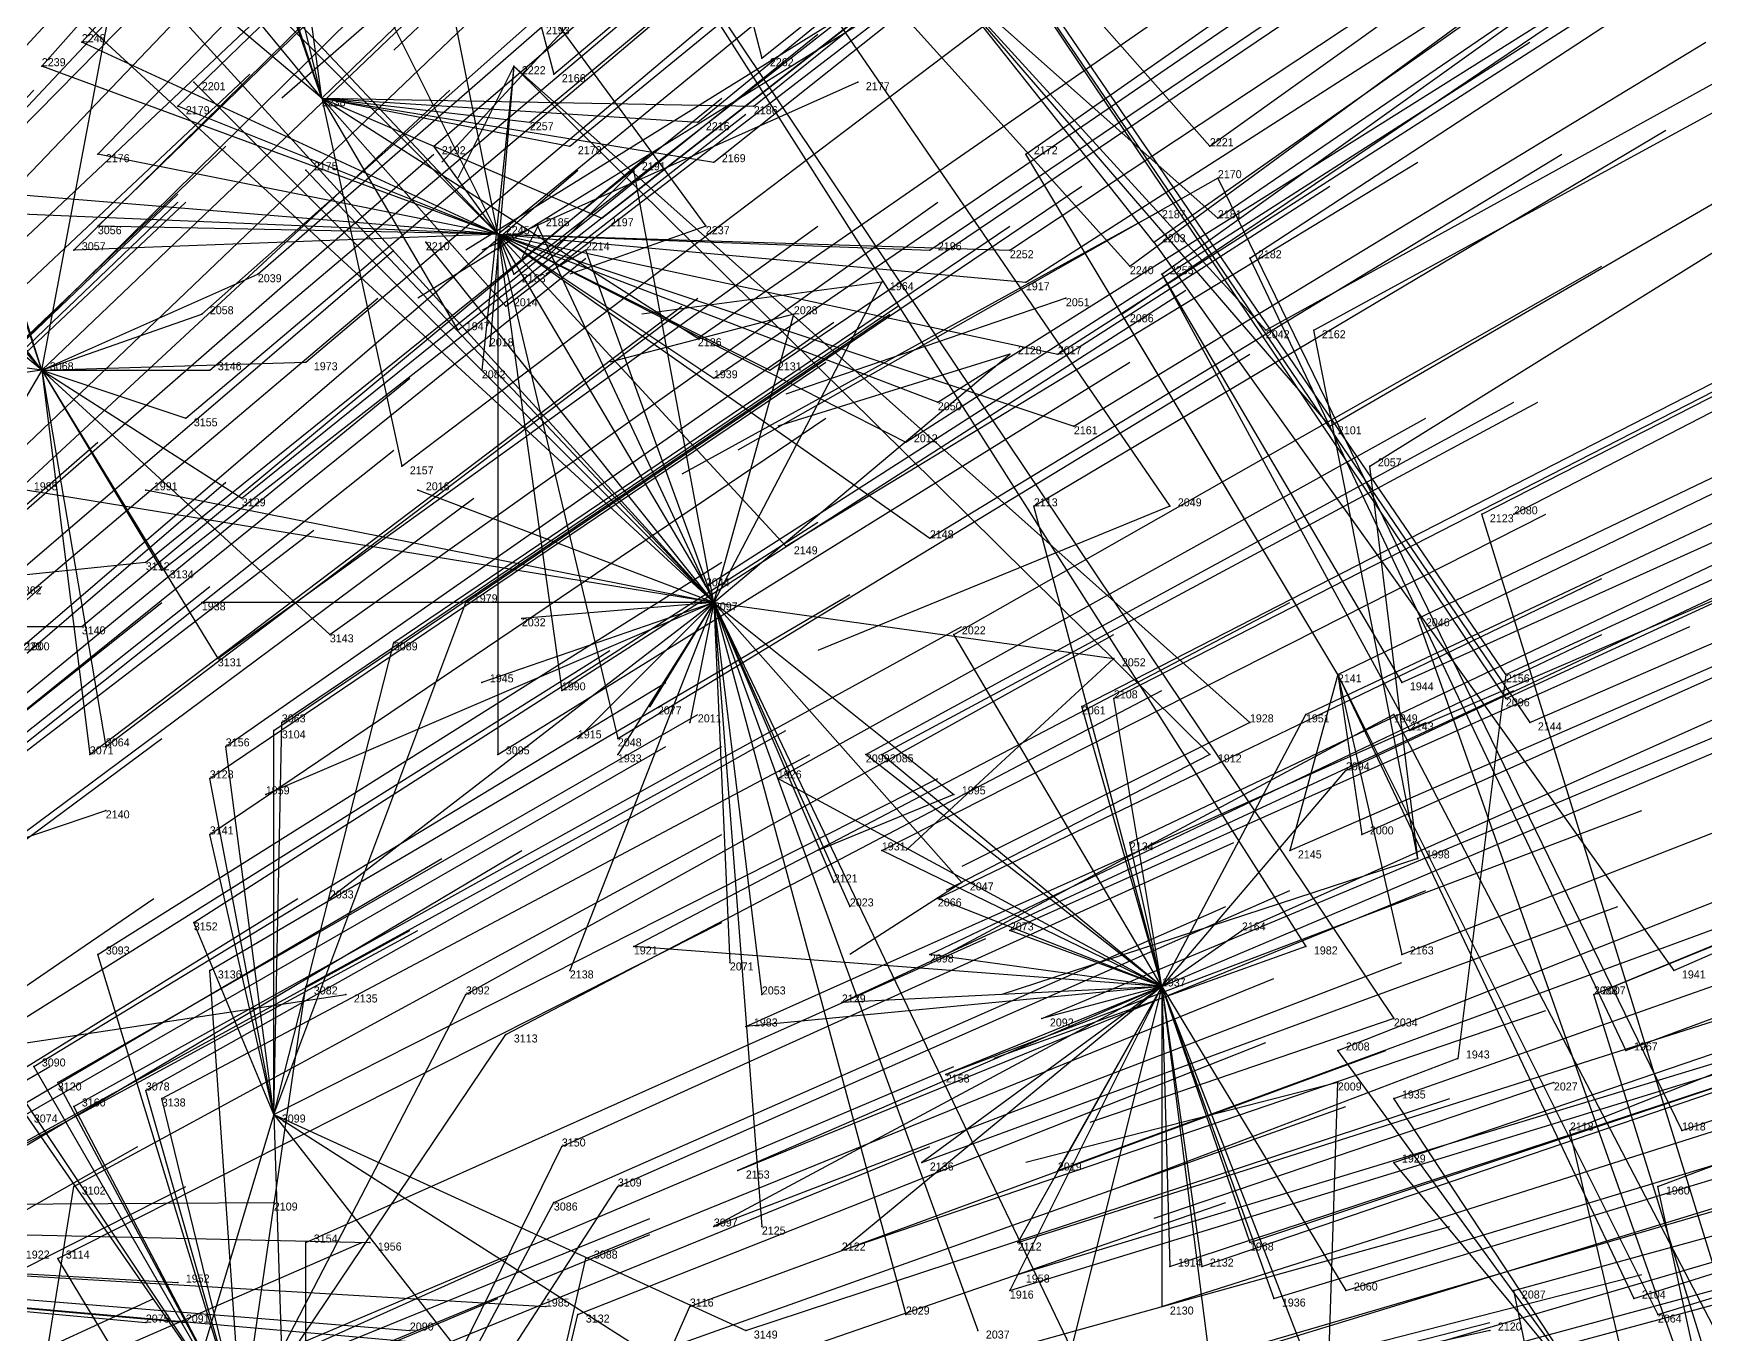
# Model space of a CAD drawing. Extents: x -0.5 to 0.59, y -0.5 to 0.58.
# Drawn here: x 0.259 to 0.468, y 0.1235 to 0.2861 of the extents above; entities that cross this region are included whole.
import ezdxf

# ---------------------------------------------------------------- set-up
doc = ezdxf.new("R2010")
doc.units = 0
for name, color, linetype in [('Clients', 3, 'CONTINUOUS'), ('Facilities', 3, 'CONTINUOUS'), ('Facilities_lines', 3, 'CONTINUOUS'), ('Normals', 1, 'CONTINUOUS'), ('Source_points', 5, 'CONTINUOUS'), ('Text', 3, 'CONTINUOUS')]:
    doc.layers.add(name, color=color, linetype=linetype)

msp = doc.modelspace()

# ---------------------------------------------------------------- linework, layer by layer
at = {"layer": 'Clients', "color": 5}
for p in [(0.265, 0.285, -0.973), (0.35, 0.283, -1.126), (0.26, 0.282, -0.959), (0.324, 0.281, -1.071), (0.279, 0.28, -1.25), (0.277, 0.277, -0.979), (0.349, 0.277, -1.113), (0.321, 0.275, -1.055), (0.342, 0.275, -1.097), (0.309, 0.272, -1.029), (0.326, 0.272, -1.061), (0.406, 0.272, -1.221), (0.267, 0.271, -0.952), (0.344, 0.27, -1.094), (0.383, 0.271, -1.173), (0.293, 0.269, -1.25), (0.334, 0.269, -1.25), (0.267, 0.262, -0.934), (0.322, 0.262, -1.25), (0.33, 0.263, -1.055), (0.343, 0.262, -1.25), (0.407, 0.263, -1.211), (0.308, 0.26, -1.25), (0.264, 0.259, -0.925), (0.328, 0.259, -1.25), (0.371, 0.259, -1.132), (0.381, 0.259, -1.151), (0.287, 0.256, -0.961), (0.319, 0.256, -1.022), (0.365, 0.255, -1.25), (0.383, 0.255, -1.149), (0.396, 0.257, -1.179), (0.28, 0.251, -0.941), (0.318, 0.252, -1.015), (0.354, 0.251, -1.25), (0.395, 0.251, -1.171), (0.312, 0.249, -0.999), (0.413, 0.249, -1.205), (0.419, 0.249, -1.219), (0.316, 0.247, -1.25), (0.342, 0.248, -1.055), (0.293, 0.245, -0.955), (0.381, 0.246, -1.25), (0.387, 0.246, -1.146), (0.281, 0.244, -0.931), (0.315, 0.244, -1.25), (0.344, 0.243, -1.053), (0.351, 0.244, -1.07), (0.372, 0.24, -1.106), (0.278, 0.238, -0.916), (0.389, 0.237, -1.137), (0.421, 0.237, -1.208), (0.368, 0.235, -1.092), (0.305, 0.232, -0.958), (0.426, 0.232, -1.213), (0.273, 0.229, -1.25), (0.285, 0.228, -0.912), (0.307, 0.229, -1.25), (0.384, 0.227, -1.115), (0.401, 0.227, -1.25), (0.44, 0.226, -1.236), (0.353, 0.222, -1.042), (0.371, 0.223, -1.082), (0.273, 0.22, -0.876), (0.275, 0.219, -0.879), (0.343, 0.217, -1.014), (0.28, 0.215, -1.25), (0.313, 0.215, -0.95), (0.265, 0.212, -0.848), (0.32, 0.213, -1.25), (0.432, 0.213, -1.204), (0.296, 0.211, -0.908), (0.304, 0.21, -0.924), (0.374, 0.211, -1.074), (0.282, 0.208, -0.875), (0.394, 0.208, -1.25), (0.315, 0.205, -1.25), (0.43, 0.205, -1.191), (0.325, 0.204, -0.959), (0.394, 0.203, -1.108), (0.443, 0.203, -1.218), (0.336, 0.202, -1.25), (0.39, 0.202, -1.097), (0.418, 0.201, -1.159), (0.429, 0.201, -1.25), (0.289, 0.199, -0.877), (0.29, 0.2, -0.88), (0.341, 0.2, -1.25), (0.411, 0.2, -1.25), (0.431, 0.199, -1.187), (0.446, 0.2, -1.222), (0.268, 0.197, -0.831), (0.283, 0.197, -0.862), (0.327, 0.198, -1.25), (0.332, 0.198, -0.966), (0.266, 0.196, -0.826), (0.317, 0.196, -0.932), (0.332, 0.196, -1.25), (0.363, 0.196, -1.03), (0.365, 0.196, -1.037), (0.406, 0.196, -1.25), (0.281, 0.193, -0.852), (0.352, 0.193, -1.003), (0.423, 0.194, -1.164), (0.288, 0.191, -1.25), (0.374, 0.191, -1.25), (0.268, 0.189, -1.25), (0.281, 0.186, -0.842), (0.365, 0.184, -1.022), (0.396, 0.185, -1.091), (0.416, 0.184, -1.137), (0.425, 0.186, -1.16), (0.359, 0.18, -1.25), (0.375, 0.18, -1.25), (0.296, 0.178, -1.25), (0.372, 0.178, -1.031), (0.361, 0.177, -1.25), (0.279, 0.175, -0.822), (0.381, 0.174, -1.046), (0.41, 0.174, -1.113), (0.334, 0.172, -0.939), (0.418, 0.172, -1.25), (0.267, 0.171, -0.793), (0.346, 0.17, -1.25), (0.371, 0.171, -1.021), (0.43, 0.171, -1.157), (0.281, 0.169, -0.819), (0.326, 0.169, -1.25), (0.464, 0.169, -1.235), (0.293, 0.167, -0.844), (0.298, 0.166, -1.25), (0.313, 0.166, -0.885), (0.35, 0.166, -1.25), (0.454, 0.166, -1.21), (0.454, 0.166, -1.208), (0.36, 0.165, -0.99), (0.318, 0.161, -0.891), (0.348, 0.162, -0.961), (0.385, 0.163, -1.045), (0.429, 0.163, -1.25), (0.422, 0.159, -1.128), (0.458, 0.159, -1.213), (0.259, 0.157, -0.758), (0.437, 0.158, -1.25), (0.262, 0.155, -0.761), (0.373, 0.156, -1.011), (0.422, 0.155, -1.25), (0.273, 0.154, -0.783), (0.275, 0.153, -0.786), (0.429, 0.153, -1.14), (0.264, 0.152, -0.762), (0.451, 0.149, -1.187), (0.465, 0.149, -1.221), (0.325, 0.147, -0.892), (0.37, 0.145, -0.993), (0.429, 0.145, -1.133), (0.347, 0.144, -0.94), (0.387, 0.144, -1.032), (0.264, 0.142, -0.749), (0.332, 0.142, -0.902), (0.462, 0.142, -1.208), (0.289, 0.14, -1.25), (0.324, 0.14, -0.881), (0.344, 0.137, -0.926), (0.35, 0.137, -1.25), (0.293, 0.135, -0.808), (0.301, 0.135, -1.25), (0.36, 0.134, -0.96), (0.382, 0.135, -1.012), (0.411, 0.135, -1.08), (0.262, 0.133, -0.735), (0.328, 0.133, -0.885), (0.401, 0.132, -1.056), (0.405, 0.132, -1.066), (0.277, 0.13, -1.25), (0.382, 0.131, -1.01), (0.381, 0.129, -1.004), (0.414, 0.128, -1.083), (0.423, 0.129, -1.106), (0.444, 0.129, -1.156), (0.459, 0.128, -1.192), (0.323, 0.127, -1.25), (0.327, 0.126, -0.876), (0.341, 0.127, -0.909), (0.368, 0.126, -1.25), (0.4, 0.127, -1.049), (0.462, 0.126, -1.196), (0.273, 0.125, -1.25), (0.278, 0.125, -1.25), (0.306, 0.124, -1.25), (0.348, 0.124, -0.924), (0.377, 0.124, -1.25)]:
    msp.add_point(p, dxfattribs=at)
at = {"layer": 'Facilities', "color": 3}
for p in [(0.319, 0.282, -1.25), (0.295, 0.278, -1.012), (0.362, 0.28, -1.25), (0.407, 0.268, -1.25), (0.4, 0.264, -1.25), (0.317, 0.261, -1.028), (0.399, 0.26, -1.192), (0.411, 0.258, -1.214), (0.4, 0.256, -1.188), (0.388, 0.253, -1.25), (0.26, 0.244, -0.892), (0.444, 0.226, -1.245), (0.344, 0.215, -1.25), (0.422, 0.206, -1.173), (0.443, 0.206, -1.22), (0.432, 0.183, -1.25), (0.4, 0.167, -1.083), (0.449, 0.155, -1.25), (0.289, 0.151, -0.816), (0.441, 0.124, -1.25)]:
    msp.add_point(p, dxfattribs=at)
at = {"layer": 'Facilities_lines', "color": 3}
for p, q in [((0.314, 0.376, -1.224), (0.406, 0.272, -1.221)), ((0.314, 0.354, -1.25), (0.401, 0.227, -1.25)), ((0.307, 0.345, -1.153), (0.324, 0.281, -1.071)), ((0.295, 0.278, -1.012), (0.286, 0.344, -1.119)), ((0.285, 0.341, -1.25), (0.343, 0.262, -1.25)), ((0.295, 0.278, -1.012), (0.275, 0.339, -1.091)), ((0.295, 0.278, -1.012), (0.28, 0.34, -1.102)), ((0.399, 0.26, -1.192), (0.338, 0.337, -1.194)), ((0.295, 0.278, -1.012), (0.276, 0.333, -1.081)), ((0.443, 0.206, -1.22), (0.357, 0.332, -1.25)), ((0.295, 0.278, -1.012), (0.253, 0.329, -1.037)), ((0.363, 0.322, -1.25), (0.443, 0.203, -1.218)), ((0.363, 0.322, -1.25), (0.446, 0.2, -1.222)), ((0.341, 0.318, -1.165), (0.396, 0.257, -1.179)), ((0.341, 0.318, -1.165), (0.35, 0.283, -1.126)), ((0.295, 0.278, -1.012), (0.25, 0.316, -1.007)), ((0.317, 0.261, -1.028), (0.306, 0.316, -1.101)), ((0.329, 0.312, -1.25), (0.418, 0.172, -1.25)), ((0.329, 0.312, -1.25), (0.429, 0.163, -1.25)), ((0.26, 0.244, -0.892), (0.27, 0.297, -1.004)), ((0.26, 0.244, -0.892), (0.244, 0.295, -0.958)), ((0.344, 0.215, -1.25), (0.256, 0.296, -1.25)), ((0.317, 0.261, -1.028), (0.285, 0.295, -1.025)), ((0.371, 0.295, -1.25), (0.413, 0.249, -1.205)), ((0.371, 0.295, -1.25), (0.407, 0.263, -1.211)), ((0.371, 0.295, -1.25), (0.421, 0.237, -1.208)), ((0.344, 0.215, -1.25), (0.272, 0.294, -1.25)), ((0.317, 0.261, -1.028), (0.284, 0.294, -1.022)), ((0.26, 0.244, -0.892), (0.244, 0.292, -0.951)), ((0.317, 0.261, -1.028), (0.303, 0.289, -1.046)), ((0.317, 0.261, -1.028), (0.265, 0.285, -0.973)), ((0.317, 0.261, -1.028), (0.26, 0.282, -0.959)), ((0.319, 0.282, -1.25), (0.315, 0.244, -1.25)), ((0.319, 0.282, -1.25), (0.316, 0.247, -1.25)), ((0.319, 0.282, -1.25), (0.411, 0.2, -1.25)), ((0.319, 0.282, -1.25), (0.406, 0.196, -1.25)), ((0.26, 0.244, -0.892), (0.23, 0.278, -0.903)), ((0.26, 0.244, -0.892), (0.234, 0.278, -0.908)), ((0.344, 0.215, -1.25), (0.279, 0.28, -1.25)), ((0.295, 0.278, -1.012), (0.312, 0.249, -0.999)), ((0.295, 0.278, -1.012), (0.342, 0.248, -1.055)), ((0.295, 0.278, -1.012), (0.305, 0.232, -0.958)), ((0.295, 0.278, -1.012), (0.344, 0.27, -1.094)), ((0.295, 0.278, -1.012), (0.326, 0.272, -1.061)), ((0.295, 0.278, -1.012), (0.318, 0.252, -1.015)), ((0.295, 0.278, -1.012), (0.33, 0.263, -1.055)), ((0.295, 0.278, -1.012), (0.342, 0.275, -1.097)), ((0.295, 0.278, -1.012), (0.349, 0.277, -1.113)), ((0.295, 0.278, -1.012), (0.321, 0.275, -1.055)), ((0.317, 0.261, -1.028), (0.277, 0.277, -0.979)), ((0.317, 0.261, -1.028), (0.309, 0.272, -1.029)), ((0.317, 0.261, -1.028), (0.267, 0.271, -0.952)), ((0.422, 0.206, -1.173), (0.383, 0.271, -1.173)), ((0.26, 0.244, -0.892), (0.23, 0.269, -0.884)), ((0.344, 0.215, -1.25), (0.293, 0.269, -1.25)), ((0.344, 0.215, -1.25), (0.334, 0.269, -1.25)), ((0.407, 0.268, -1.25), (0.465, 0.149, -1.221)), ((0.317, 0.261, -1.028), (0.256, 0.266, -0.923)), ((0.317, 0.261, -1.028), (0.246, 0.264, -0.901)), ((0.317, 0.261, -1.028), (0.267, 0.262, -0.934)), ((0.344, 0.215, -1.25), (0.322, 0.262, -1.25)), ((0.317, 0.261, -1.028), (0.264, 0.259, -0.925)), ((0.344, 0.215, -1.25), (0.308, 0.26, -1.25)), ((0.317, 0.261, -1.028), (0.383, 0.255, -1.149)), ((0.317, 0.261, -1.028), (0.344, 0.243, -1.053)), ((0.317, 0.261, -1.028), (0.325, 0.204, -0.959)), ((0.317, 0.261, -1.028), (0.368, 0.235, -1.092)), ((0.317, 0.261, -1.028), (0.387, 0.246, -1.146)), ((0.317, 0.261, -1.028), (0.343, 0.217, -1.014)), ((0.317, 0.261, -1.028), (0.332, 0.198, -0.966)), ((0.317, 0.261, -1.028), (0.372, 0.24, -1.106)), ((0.317, 0.261, -1.028), (0.351, 0.244, -1.07)), ((0.317, 0.261, -1.028), (0.371, 0.223, -1.082)), ((0.317, 0.261, -1.028), (0.353, 0.222, -1.042)), ((0.317, 0.261, -1.028), (0.389, 0.237, -1.137)), ((0.317, 0.261, -1.028), (0.371, 0.259, -1.132)), ((0.317, 0.261, -1.028), (0.319, 0.256, -1.022)), ((0.317, 0.261, -1.028), (0.381, 0.259, -1.151)), ((0.317, 0.261, -1.028), (0.317, 0.196, -0.932)), ((0.399, 0.26, -1.192), (0.464, 0.169, -1.235)), ((0.344, 0.215, -1.25), (0.328, 0.259, -1.25)), ((0.411, 0.258, -1.214), (0.458, 0.159, -1.213)), ((0.26, 0.244, -0.892), (0.287, 0.256, -0.961)), ((0.344, 0.215, -1.25), (0.365, 0.255, -1.25)), ((0.4, 0.256, -1.188), (0.431, 0.199, -1.187)), ((0.4, 0.256, -1.188), (0.43, 0.205, -1.191)), ((0.26, 0.244, -0.892), (0.203, 0.252, -0.809)), ((0.26, 0.244, -0.892), (0.28, 0.251, -0.941)), ((0.344, 0.215, -1.25), (0.354, 0.251, -1.25)), ((0.422, 0.206, -1.173), (0.395, 0.251, -1.171)), ((0.432, 0.183, -1.25), (0.419, 0.249, -1.219)), ((0.26, 0.244, -0.892), (0.293, 0.245, -0.955)), ((0.344, 0.215, -1.25), (0.381, 0.246, -1.25)), ((0.26, 0.244, -0.892), (0.25, 0.227, -0.844)), ((0.26, 0.244, -0.892), (0.253, 0.243, -0.878)), ((0.26, 0.244, -0.892), (0.268, 0.197, -0.831)), ((0.26, 0.244, -0.892), (0.266, 0.196, -0.826)), ((0.26, 0.244, -0.892), (0.285, 0.228, -0.912)), ((0.26, 0.244, -0.892), (0.282, 0.208, -0.875)), ((0.26, 0.244, -0.892), (0.275, 0.219, -0.879)), ((0.26, 0.244, -0.892), (0.296, 0.211, -0.908)), ((0.26, 0.244, -0.892), (0.281, 0.244, -0.931)), ((0.26, 0.244, -0.892), (0.278, 0.238, -0.916)), ((0.432, 0.183, -1.25), (0.426, 0.232, -1.213)), ((0.344, 0.215, -1.25), (0.258, 0.229, -1.25)), ((0.344, 0.215, -1.25), (0.273, 0.229, -1.25)), ((0.344, 0.215, -1.25), (0.307, 0.229, -1.25)), ((0.4, 0.167, -1.083), (0.384, 0.227, -1.115)), ((0.493, 0.054, -1.241), (0.44, 0.226, -1.236)), ((0.195, 0.212, -0.72), (0.273, 0.22, -0.876)), ((0.344, 0.215, -1.25), (0.28, 0.215, -1.25)), ((0.344, 0.215, -1.25), (0.288, 0.191, -1.25)), ((0.289, 0.151, -0.816), (0.313, 0.215, -0.95)), ((0.344, 0.215, -1.25), (0.296, 0.178, -1.25)), ((0.344, 0.215, -1.25), (0.315, 0.205, -1.25)), ((0.344, 0.215, -1.25), (0.32, 0.213, -1.25)), ((0.344, 0.215, -1.25), (0.326, 0.169, -1.25)), ((0.344, 0.215, -1.25), (0.327, 0.198, -1.25)), ((0.344, 0.215, -1.25), (0.332, 0.196, -1.25)), ((0.344, 0.215, -1.25), (0.336, 0.202, -1.25)), ((0.344, 0.215, -1.25), (0.341, 0.2, -1.25)), ((0.344, 0.215, -1.25), (0.361, 0.177, -1.25)), ((0.344, 0.215, -1.25), (0.374, 0.191, -1.25)), ((0.344, 0.215, -1.25), (0.394, 0.208, -1.25)), ((0.344, 0.215, -1.25), (0.413, 0.071, -1.25)), ((0.344, 0.215, -1.25), (0.368, 0.126, -1.25)), ((0.344, 0.215, -1.25), (0.377, 0.124, -1.25)), ((0.344, 0.215, -1.25), (0.35, 0.166, -1.25)), ((0.344, 0.215, -1.25), (0.346, 0.17, -1.25)), ((0.344, 0.215, -1.25), (0.375, 0.18, -1.25)), ((0.344, 0.215, -1.25), (0.359, 0.18, -1.25)), ((0.344, 0.215, -1.25), (0.35, 0.137, -1.25)), ((0.195, 0.212, -0.72), (0.265, 0.212, -0.848)), ((0.468, 0.111, -1.202), (0.432, 0.213, -1.204)), ((0.289, 0.151, -0.816), (0.304, 0.21, -0.924)), ((0.4, 0.167, -1.083), (0.374, 0.211, -1.074)), ((0.422, 0.206, -1.173), (0.416, 0.184, -1.137)), ((0.422, 0.206, -1.173), (0.425, 0.186, -1.16)), ((0.422, 0.206, -1.173), (0.462, 0.126, -1.196)), ((0.422, 0.206, -1.173), (0.459, 0.128, -1.192)), ((0.422, 0.206, -1.173), (0.43, 0.171, -1.157)), ((0.443, 0.206, -1.22), (0.437, 0.158, -1.25)), ((0.4, 0.167, -1.083), (0.394, 0.203, -1.108)), ((0.4, 0.167, -1.083), (0.39, 0.202, -1.097)), ((0.4, 0.167, -1.083), (0.418, 0.201, -1.159)), ((0.476, 0.111, -1.222), (0.429, 0.201, -1.25)), ((0.289, 0.151, -0.816), (0.29, 0.2, -0.88)), ((0.289, 0.151, -0.816), (0.289, 0.199, -0.877)), ((0.289, 0.151, -0.816), (0.283, 0.197, -0.862)), ((0.4, 0.167, -1.083), (0.363, 0.196, -1.03)), ((0.4, 0.167, -1.083), (0.365, 0.196, -1.037)), ((0.289, 0.151, -0.816), (0.281, 0.193, -0.852)), ((0.4, 0.167, -1.083), (0.352, 0.193, -1.003)), ((0.4, 0.167, -1.083), (0.423, 0.194, -1.164)), ((0.12, 0.139, -1.25), (0.268, 0.189, -1.25)), ((0.289, 0.151, -0.816), (0.281, 0.186, -0.842)), ((0.4, 0.167, -1.083), (0.365, 0.184, -1.022)), ((0.4, 0.167, -1.083), (0.396, 0.185, -1.091)), ((0.4, 0.167, -1.083), (0.372, 0.178, -1.031)), ((0.289, 0.151, -0.816), (0.279, 0.175, -0.822)), ((0.4, 0.167, -1.083), (0.381, 0.174, -1.046)), ((0.4, 0.167, -1.083), (0.41, 0.174, -1.113)), ((0.4, 0.167, -1.083), (0.334, 0.172, -0.939)), ((0.285, 0.112, -0.765), (0.267, 0.171, -0.793)), ((0.4, 0.167, -1.083), (0.371, 0.171, -1.021)), ((0.285, 0.112, -0.765), (0.281, 0.169, -0.819)), ((0.12, 0.139, -1.25), (0.298, 0.166, -1.25)), ((0.285, 0.112, -0.765), (0.293, 0.167, -0.844)), ((0.285, 0.112, -0.765), (0.313, 0.166, -0.885)), ((0.4, 0.167, -1.083), (0.344, 0.137, -0.926)), ((0.4, 0.167, -1.083), (0.347, 0.144, -0.94)), ((0.4, 0.167, -1.083), (0.348, 0.162, -0.961)), ((0.4, 0.167, -1.083), (0.36, 0.134, -0.96)), ((0.4, 0.167, -1.083), (0.36, 0.165, -0.99)), ((0.4, 0.167, -1.083), (0.37, 0.145, -0.993)), ((0.4, 0.167, -1.083), (0.373, 0.156, -1.011)), ((0.4, 0.167, -1.083), (0.381, 0.129, -1.004)), ((0.4, 0.167, -1.083), (0.382, 0.131, -1.01)), ((0.4, 0.167, -1.083), (0.382, 0.135, -1.012)), ((0.4, 0.167, -1.083), (0.385, 0.163, -1.045)), ((0.4, 0.167, -1.083), (0.387, 0.115, -1.009)), ((0.4, 0.167, -1.083), (0.387, 0.144, -1.032)), ((0.4, 0.167, -1.083), (0.414, 0.128, -1.083)), ((0.4, 0.167, -1.083), (0.401, 0.132, -1.056)), ((0.4, 0.167, -1.083), (0.411, 0.135, -1.08)), ((0.4, 0.167, -1.083), (0.419, 0.118, -1.089)), ((0.4, 0.167, -1.083), (0.406, 0.12, -1.058)), ((0.4, 0.167, -1.083), (0.423, 0.129, -1.106)), ((0.4, 0.167, -1.083), (0.4, 0.127, -1.049)), ((0.4, 0.167, -1.083), (0.405, 0.132, -1.066)), ((0.472, 0.108, -1.25), (0.454, 0.166, -1.21)), ((0.472, 0.108, -1.25), (0.454, 0.166, -1.208)), ((0.285, 0.112, -0.765), (0.318, 0.161, -0.891)), ((0.285, 0.112, -0.765), (0.253, 0.16, -0.749)), ((0.454, 0.115, -1.17), (0.422, 0.159, -1.128)), ((0.285, 0.112, -0.765), (0.259, 0.157, -0.758)), ((0.285, 0.112, -0.765), (0.262, 0.155, -0.761)), ((0.418, 0.03, -1.25), (0.422, 0.155, -1.25)), ((0.285, 0.112, -0.765), (0.273, 0.154, -0.783)), ((0.285, 0.112, -0.765), (0.275, 0.153, -0.786)), ((0.454, 0.115, -1.17), (0.429, 0.153, -1.14)), ((0.285, 0.112, -0.765), (0.258, 0.151, -0.748)), ((0.285, 0.112, -0.765), (0.264, 0.152, -0.762)), ((0.289, 0.151, -0.816), (0.268, 0.081, -0.699)), ((0.289, 0.151, -0.816), (0.291, 0.09, -0.762)), ((0.289, 0.151, -0.816), (0.321, 0.11, -0.847)), ((0.289, 0.151, -0.816), (0.336, 0.121, -0.894)), ((0.289, 0.151, -0.816), (0.348, 0.124, -0.924)), ((0.465, 0.089, -1.184), (0.451, 0.149, -1.187)), ((0.293, 0.082, -0.761), (0.325, 0.147, -0.892)), ((0.454, 0.115, -1.17), (0.429, 0.145, -1.133)), ((0.254, 0.08, -0.667), (0.264, 0.142, -0.749)), ((0.293, 0.082, -0.761), (0.332, 0.142, -0.902)), ((0.483, 0.045, -1.214), (0.462, 0.142, -1.208)), ((0.12, 0.139, -1.25), (0.289, 0.14, -1.25)), ((0.12, 0.139, -1.25), (0.277, 0.13, -1.25)), ((0.12, 0.139, -1.25), (0.301, 0.135, -1.25)), ((0.12, 0.139, -1.25), (0.323, 0.127, -1.25)), ((0.12, 0.139, -1.25), (0.273, 0.125, -1.25)), ((0.12, 0.139, -1.25), (0.313, 0.122, -1.25)), ((0.12, 0.139, -1.25), (0.306, 0.124, -1.25)), ((0.12, 0.139, -1.25), (0.278, 0.125, -1.25)), ((0.293, 0.082, -0.761), (0.324, 0.14, -0.881)), ((0.293, 0.082, -0.761), (0.293, 0.135, -0.808)), ((0.293, 0.082, -0.761), (0.262, 0.133, -0.735)), ((0.311, 0.059, -0.791), (0.328, 0.133, -0.885)), ((0.456, 0.071, -1.154), (0.444, 0.129, -1.156)), ((0.311, 0.059, -0.791), (0.341, 0.127, -0.909)), ((0.311, 0.059, -0.791), (0.327, 0.126, -0.876))]:
    msp.add_line(p, q, dxfattribs=at)
at = {"layer": 'Normals', "color": 1}
for p, q in [((0.265, 0.285, -0.973), (0.327, 0.354, -0.936)), ((0.26, 0.282, -0.959), (0.321, 0.351, -0.921)), ((0.277, 0.277, -0.979), (0.344, 0.342, -0.942)), ((0.295, 0.278, -1.012), (0.361, 0.342, -0.975)), ((0.324, 0.281, -1.071), (0.395, 0.341, -1.035)), ((0.35, 0.283, -1.126), (0.422, 0.341, -1.088)), ((0.267, 0.271, -0.952), (0.332, 0.338, -0.914)), ((0.349, 0.277, -1.113), (0.421, 0.335, -1.076)), ((0.256, 0.266, -0.923), (0.32, 0.333, -0.885)), ((0.321, 0.275, -1.055), (0.392, 0.334, -1.018)), ((0.342, 0.275, -1.097), (0.414, 0.334, -1.06)), ((0.246, 0.264, -0.901), (0.309, 0.331, -0.863)), ((0.309, 0.272, -1.029), (0.379, 0.332, -0.992)), ((0.326, 0.272, -1.061), (0.398, 0.331, -1.023)), ((0.406, 0.272, -1.221), (0.487, 0.33, -1.227)), ((0.344, 0.27, -1.094), (0.417, 0.328, -1.057)), ((0.383, 0.271, -1.173), (0.463, 0.327, -1.152)), ((0.264, 0.259, -0.925), (0.33, 0.324, -0.887)), ((0.267, 0.262, -0.934), (0.333, 0.326, -0.897)), ((0.343, 0.321, -1.25), (0.304, 0.284, -1.166)), ((0.317, 0.261, -1.028), (0.389, 0.32, -0.99)), ((0.33, 0.263, -1.055), (0.403, 0.32, -1.017)), ((0.407, 0.263, -1.211), (0.489, 0.319, -1.21)), ((0.287, 0.256, -0.961), (0.357, 0.317, -0.924)), ((0.399, 0.26, -1.192), (0.48, 0.317, -1.178)), ((0.396, 0.257, -1.179), (0.475, 0.315, -1.163)), ((0.4, 0.256, -1.188), (0.481, 0.314, -1.176)), ((0.28, 0.251, -0.941), (0.35, 0.313, -0.904)), ((0.329, 0.312, -1.25), (0.29, 0.278, -1.164)), ((0.319, 0.256, -1.022), (0.392, 0.313, -0.985)), ((0.411, 0.258, -1.214), (0.495, 0.313, -1.214)), ((0.371, 0.259, -1.132), (0.448, 0.311, -1.095)), ((0.381, 0.259, -1.151), (0.458, 0.31, -1.114)), ((0.253, 0.243, -0.878), (0.319, 0.308, -0.839)), ((0.26, 0.244, -0.892), (0.327, 0.308, -0.854)), ((0.346, 0.309, -1.25), (0.31, 0.27, -1.165)), ((0.318, 0.252, -1.015), (0.392, 0.309, -0.978)), ((0.312, 0.249, -0.999), (0.385, 0.306, -0.961)), ((0.213, 0.236, -0.796), (0.277, 0.305, -0.76)), ((0.281, 0.244, -0.931), (0.352, 0.304, -0.893)), ((0.293, 0.245, -0.955), (0.364, 0.305, -0.919)), ((0.383, 0.255, -1.149), (0.461, 0.305, -1.112)), ((0.395, 0.251, -1.171), (0.475, 0.305, -1.146)), ((0.342, 0.248, -1.055), (0.417, 0.3, -1.016)), ((0.278, 0.238, -0.916), (0.349, 0.298, -0.879)), ((0.413, 0.249, -1.205), (0.5, 0.297, -1.205)), ((0.419, 0.249, -1.219), (0.507, 0.297, -1.228)), ((0.371, 0.295, -1.25), (0.313, 0.259, -1.177)), ((0.344, 0.243, -1.053), (0.42, 0.295, -1.014)), ((0.351, 0.244, -1.07), (0.428, 0.296, -1.032)), ((0.387, 0.246, -1.146), (0.465, 0.296, -1.109)), ((0.25, 0.227, -0.844), (0.317, 0.291, -0.805)), ((0.207, 0.223, -0.761), (0.272, 0.289, -0.724)), ((0.365, 0.289, -1.25), (0.307, 0.253, -1.177)), ((0.372, 0.24, -1.106), (0.45, 0.289, -1.069)), ((0.218, 0.223, -0.78), (0.286, 0.287, -0.744)), ((0.305, 0.232, -0.958), (0.379, 0.288, -0.921)), ((0.421, 0.237, -1.208), (0.507, 0.287, -1.213)), ((0.285, 0.228, -0.912), (0.357, 0.286, -0.875)), ((0.368, 0.235, -1.092), (0.446, 0.285, -1.054)), ((0.389, 0.237, -1.137), (0.468, 0.285, -1.1)), ((0.426, 0.232, -1.213), (0.511, 0.285, -1.222)), ((0.219, 0.218, -0.771), (0.286, 0.281, -0.734)), ((0.319, 0.282, -1.25), (0.312, 0.268, -1.151)), ((0.195, 0.212, -0.72), (0.259, 0.279, -0.683)), ((0.243, 0.216, -0.812), (0.311, 0.279, -0.775)), ((0.273, 0.22, -0.876), (0.345, 0.278, -0.838)), ((0.279, 0.28, -1.25), (0.279, 0.28, -1.15)), ((0.362, 0.28, -1.25), (0.315, 0.259, -1.165)), ((0.275, 0.219, -0.879), (0.348, 0.276, -0.842)), ((0.384, 0.227, -1.115), (0.463, 0.274, -1.077)), ((0.216, 0.208, -0.751), (0.283, 0.272, -0.713)), ((0.239, 0.21, -0.796), (0.309, 0.271, -0.758)), ((0.265, 0.212, -0.848), (0.336, 0.271, -0.81)), ((0.353, 0.222, -1.042), (0.432, 0.27, -1.005)), ((0.371, 0.223, -1.082), (0.45, 0.271, -1.044)), ((0.44, 0.226, -1.236), (0.526, 0.27, -1.263)), ((0.444, 0.226, -1.245), (0.529, 0.27, -1.272)), ((0.257, 0.209, -0.828), (0.327, 0.269, -0.79)), ((0.293, 0.269, -1.25), (0.293, 0.269, -1.15)), ((0.334, 0.269, -1.25), (0.323, 0.258, -1.151)), ((0.407, 0.268, -1.25), (0.347, 0.234, -1.178)), ((0.21, 0.202, -0.729), (0.277, 0.266, -0.692)), ((0.313, 0.215, -0.95), (0.39, 0.267, -0.913)), ((0.343, 0.217, -1.014), (0.421, 0.267, -0.977)), ((0.21, 0.201, -0.726), (0.277, 0.265, -0.689)), ((0.211, 0.202, -0.73), (0.278, 0.265, -0.692)), ((0.296, 0.211, -0.908), (0.372, 0.265, -0.873)), ((0.4, 0.264, -1.25), (0.34, 0.231, -1.176)), ((0.282, 0.208, -0.875), (0.357, 0.262, -0.839)), ((0.304, 0.21, -0.924), (0.381, 0.262, -0.888)), ((0.322, 0.262, -1.25), (0.32, 0.258, -1.15)), ((0.343, 0.262, -1.25), (0.326, 0.256, -1.152)), ((0.308, 0.26, -1.25), (0.308, 0.26, -1.15)), ((0.234, 0.199, -0.768), (0.304, 0.259, -0.731)), ((0.256, 0.2, -0.812), (0.328, 0.258, -0.774)), ((0.328, 0.259, -1.25), (0.323, 0.256, -1.15)), ((0.365, 0.255, -1.25), (0.335, 0.251, -1.155)), ((0.374, 0.211, -1.074), (0.455, 0.257, -1.036)), ((0.432, 0.213, -1.204), (0.522, 0.256, -1.212)), ((0.231, 0.193, -0.751), (0.302, 0.253, -0.714)), ((0.268, 0.197, -0.831), (0.342, 0.253, -0.794)), ((0.325, 0.204, -0.959), (0.403, 0.254, -0.922)), ((0.388, 0.253, -1.25), (0.353, 0.241, -1.157)), ((0.266, 0.196, -0.826), (0.34, 0.252, -0.788)), ((0.289, 0.199, -0.877), (0.366, 0.251, -0.841)), ((0.29, 0.2, -0.88), (0.367, 0.252, -0.844)), ((0.354, 0.251, -1.25), (0.331, 0.245, -1.153)), ((0.283, 0.197, -0.862), (0.359, 0.25, -0.826)), ((0.316, 0.247, -1.25), (0.316, 0.247, -1.15)), ((0.422, 0.206, -1.173), (0.509, 0.248, -1.148)), ((0.443, 0.206, -1.22), (0.532, 0.247, -1.237)), ((0.281, 0.193, -0.852), (0.358, 0.245, -0.815)), ((0.317, 0.196, -0.932), (0.396, 0.245, -0.895)), ((0.332, 0.198, -0.966), (0.411, 0.246, -0.929)), ((0.381, 0.246, -1.25), (0.352, 0.237, -1.155)), ((0.394, 0.203, -1.108), (0.476, 0.245, -1.07)), ((0.43, 0.205, -1.191), (0.521, 0.246, -1.183)), ((0.234, 0.184, -0.745), (0.306, 0.243, -0.708)), ((0.315, 0.244, -1.25), (0.315, 0.244, -1.15)), ((0.39, 0.202, -1.097), (0.472, 0.244, -1.06)), ((0.443, 0.203, -1.218), (0.532, 0.244, -1.235)), ((0.418, 0.201, -1.159), (0.503, 0.241, -1.125)), ((0.363, 0.196, -1.03), (0.444, 0.24, -0.993)), ((0.365, 0.196, -1.037), (0.447, 0.24, -0.999)), ((0.446, 0.2, -1.222), (0.536, 0.239, -1.242)), ((0.281, 0.186, -0.842), (0.358, 0.238, -0.805)), ((0.352, 0.193, -1.003), (0.433, 0.238, -0.966)), ((0.431, 0.199, -1.187), (0.522, 0.238, -1.174)), ((0.197, 0.174, -0.657), (0.267, 0.235, -0.62)), ((0.231, 0.176, -0.726), (0.304, 0.234, -0.689)), ((0.423, 0.194, -1.164), (0.508, 0.234, -1.131)), ((0.212, 0.169, -0.678), (0.283, 0.23, -0.641)), ((0.24, 0.173, -0.74), (0.314, 0.228, -0.702)), ((0.273, 0.229, -1.25), (0.273, 0.229, -1.15)), ((0.307, 0.229, -1.25), (0.307, 0.229, -1.15)), ((0.401, 0.227, -1.25), (0.357, 0.209, -1.162)), ((0.365, 0.184, -1.022), (0.448, 0.226, -0.985)), ((0.221, 0.168, -0.694), (0.294, 0.224, -0.656)), ((0.279, 0.175, -0.822), (0.357, 0.225, -0.785)), ((0.396, 0.185, -1.091), (0.48, 0.225, -1.055)), ((0.425, 0.186, -1.16), (0.51, 0.224, -1.123)), ((0.267, 0.171, -0.793), (0.345, 0.22, -0.755)), ((0.416, 0.184, -1.137), (0.501, 0.221, -1.099)), ((0.372, 0.178, -1.031), (0.455, 0.218, -0.993)), ((0.191, 0.156, -0.617), (0.26, 0.217, -0.579)), ((0.208, 0.159, -0.655), (0.281, 0.217, -0.617)), ((0.281, 0.169, -0.819), (0.361, 0.216, -0.782)), ((0.202, 0.157, -0.639), (0.275, 0.215, -0.603)), ((0.28, 0.215, -1.25), (0.28, 0.215, -1.15)), ((0.334, 0.172, -0.939), (0.416, 0.215, -0.902)), ((0.344, 0.215, -1.25), (0.342, 0.213, -1.15)), ((0.293, 0.167, -0.844), (0.375, 0.212, -0.807)), ((0.32, 0.213, -1.25), (0.32, 0.213, -1.15)), ((0.381, 0.174, -1.046), (0.466, 0.212, -1.01)), ((0.41, 0.174, -1.113), (0.495, 0.212, -1.077)), ((0.313, 0.166, -0.885), (0.394, 0.211, -0.848)), ((0.371, 0.171, -1.021), (0.455, 0.211, -0.983)), ((0.253, 0.16, -0.749), (0.331, 0.209, -0.71)), ((0.394, 0.208, -1.25), (0.368, 0.184, -1.156)), ((0.464, 0.169, -1.235), (0.556, 0.209, -1.244)), ((0.259, 0.157, -0.758), (0.338, 0.205, -0.719)), ((0.315, 0.205, -1.25), (0.315, 0.205, -1.15)), ((0.43, 0.171, -1.157), (0.517, 0.205, -1.121)), ((0.318, 0.161, -0.891), (0.4, 0.204, -0.854)), ((0.36, 0.165, -0.99), (0.444, 0.204, -0.952)), ((0.4, 0.167, -1.083), (0.485, 0.203, -1.046)), ((0.454, 0.166, -1.21), (0.547, 0.204, -1.203)), ((0.454, 0.166, -1.208), (0.546, 0.204, -1.2)), ((0.262, 0.155, -0.761), (0.342, 0.201, -0.722)), ((0.336, 0.202, -1.25), (0.336, 0.202, -1.15)), ((0.429, 0.201, -1.25), (0.373, 0.171, -1.172)), ((0.273, 0.154, -0.783), (0.353, 0.199, -0.744)), ((0.341, 0.2, -1.25), (0.341, 0.2, -1.15)), ((0.348, 0.162, -0.961), (0.433, 0.2, -0.923)), ((0.411, 0.2, -1.25), (0.375, 0.182, -1.159)), ((0.385, 0.163, -1.045), (0.471, 0.199, -1.009)), ((0.201, 0.143, -0.616), (0.275, 0.198, -0.578)), ((0.258, 0.151, -0.748), (0.338, 0.197, -0.709)), ((0.264, 0.152, -0.762), (0.345, 0.197, -0.723)), ((0.327, 0.198, -1.25), (0.327, 0.198, -1.15)), ((0.275, 0.153, -0.786), (0.356, 0.196, -0.747)), ((0.332, 0.196, -1.25), (0.332, 0.196, -1.15)), ((0.406, 0.196, -1.25), (0.373, 0.179, -1.157)), ((0.289, 0.151, -0.816), (0.372, 0.193, -0.779)), ((0.422, 0.159, -1.128), (0.508, 0.193, -1.091)), ((0.458, 0.159, -1.213), (0.552, 0.194, -1.207)), ((0.288, 0.191, -1.25), (0.288, 0.191, -1.15)), ((0.374, 0.191, -1.25), (0.357, 0.184, -1.152)), ((0.268, 0.189, -1.25), (0.268, 0.189, -1.15)), ((0.373, 0.156, -1.011), (0.46, 0.189, -0.973)), ((0.241, 0.137, -0.692), (0.32, 0.184, -0.653)), ((0.264, 0.142, -0.749), (0.345, 0.186, -0.712)), ((0.325, 0.147, -0.892), (0.409, 0.185, -0.854)), ((0.429, 0.153, -1.14), (0.517, 0.184, -1.102)), ((0.451, 0.149, -1.187), (0.542, 0.185, -1.168)), ((0.23, 0.136, -0.668), (0.31, 0.183, -0.632)), ((0.432, 0.183, -1.25), (0.38, 0.166, -1.167)), ((0.359, 0.18, -1.25), (0.359, 0.18, -1.15)), ((0.375, 0.18, -1.25), (0.361, 0.171, -1.151)), ((0.465, 0.149, -1.221), (0.56, 0.181, -1.22)), ((0.198, 0.126, -0.588), (0.274, 0.178, -0.548)), ((0.213, 0.129, -0.623), (0.292, 0.178, -0.586)), ((0.296, 0.178, -1.25), (0.296, 0.178, -1.15)), ((0.332, 0.142, -0.902), (0.416, 0.179, -0.864)), ((0.347, 0.144, -0.94), (0.433, 0.179, -0.902)), ((0.324, 0.14, -0.881), (0.408, 0.177, -0.842)), ((0.361, 0.177, -1.25), (0.361, 0.177, -1.15)), ((0.37, 0.145, -0.993), (0.457, 0.177, -0.956)), ((0.387, 0.144, -1.032), (0.474, 0.176, -0.994)), ((0.462, 0.142, -1.208), (0.555, 0.177, -1.2)), ((0.224, 0.129, -0.647), (0.306, 0.174, -0.611)), ((0.226, 0.13, -0.65), (0.307, 0.174, -0.613)), ((0.262, 0.133, -0.735), (0.345, 0.175, -0.698)), ((0.429, 0.145, -1.133), (0.517, 0.175, -1.096)), ((0.293, 0.135, -0.808), (0.378, 0.173, -0.771)), ((0.418, 0.172, -1.25), (0.379, 0.158, -1.159)), ((0.344, 0.137, -0.926), (0.43, 0.17, -0.887)), ((0.346, 0.17, -1.25), (0.346, 0.17, -1.15)), ((0.326, 0.169, -1.25), (0.326, 0.169, -1.15)), ((0.328, 0.133, -0.885), (0.414, 0.168, -0.847)), ((0.298, 0.166, -1.25), (0.298, 0.166, -1.15)), ((0.35, 0.166, -1.25), (0.35, 0.166, -1.15)), ((0.36, 0.134, -0.96), (0.448, 0.164, -0.923)), ((0.411, 0.135, -1.08), (0.498, 0.164, -1.043)), ((0.382, 0.135, -1.012), (0.47, 0.163, -0.974)), ((0.429, 0.163, -1.25), (0.391, 0.15, -1.158)), ((0.401, 0.132, -1.056), (0.489, 0.161, -1.018)), ((0.405, 0.132, -1.066), (0.493, 0.162, -1.028)), ((0.327, 0.126, -0.876), (0.413, 0.16, -0.837)), ((0.341, 0.127, -0.909), (0.428, 0.159, -0.871)), ((0.18, 0.11, -0.528), (0.261, 0.157, -0.493)), ((0.289, 0.121, -0.783), (0.374, 0.157, -0.746)), ((0.382, 0.131, -1.01), (0.471, 0.158, -0.972)), ((0.437, 0.158, -1.25), (0.395, 0.142, -1.161)), ((0.459, 0.128, -1.192), (0.554, 0.158, -1.176)), ((0.381, 0.129, -1.004), (0.469, 0.156, -0.967)), ((0.422, 0.155, -1.25), (0.383, 0.145, -1.159)), ((0.449, 0.155, -1.25), (0.399, 0.138, -1.165)), ((0.4, 0.127, -1.049), (0.488, 0.155, -1.011)), ((0.414, 0.128, -1.083), (0.503, 0.155, -1.046)), ((0.423, 0.129, -1.106), (0.512, 0.156, -1.069)), ((0.462, 0.126, -1.196), (0.556, 0.155, -1.183)), ((0.348, 0.124, -0.924), (0.436, 0.153, -0.886)), ((0.444, 0.129, -1.156), (0.535, 0.154, -1.123)), ((0.336, 0.121, -0.894), (0.423, 0.152, -0.856)), ((0.191, 0.101, -0.54), (0.272, 0.147, -0.503)), ((0.285, 0.112, -0.765), (0.371, 0.147, -0.728)), ((0.406, 0.12, -1.058), (0.494, 0.147, -1.02)), ((0.419, 0.118, -1.089), (0.508, 0.144, -1.052)), ((0.195, 0.1, -0.549), (0.278, 0.142, -0.512)), ((0.387, 0.115, -1.009), (0.476, 0.141, -0.971)), ((0.428, 0.118, -1.109), (0.517, 0.142, -1.072)), ((0.431, 0.117, -1.116), (0.52, 0.141, -1.079)), ((0.25, 0.103, -0.676), (0.336, 0.138, -0.638)), ((0.289, 0.14, -1.25), (0.289, 0.14, -1.15)), ((0.321, 0.11, -0.847), (0.408, 0.14, -0.81)), ((0.251, 0.101, -0.675), (0.336, 0.136, -0.637)), ((0.346, 0.112, -0.91), (0.436, 0.137, -0.873)), ((0.35, 0.137, -1.25), (0.35, 0.137, -1.15)), ((0.215, 0.098, -0.591), (0.3, 0.135, -0.554)), ((0.301, 0.135, -1.25), (0.301, 0.135, -1.15)), ((0.233, 0.095, -0.63), (0.318, 0.133, -0.593)), ((0.277, 0.13, -1.25), (0.277, 0.13, -1.15)), ((0.37, 0.108, -0.965), (0.46, 0.131, -0.927)), ((0.189, 0.089, -0.523), (0.274, 0.128, -0.486)), ((0.231, 0.092, -0.622), (0.317, 0.128, -0.585)), ((0.323, 0.127, -1.25), (0.323, 0.127, -1.15)), ((0.368, 0.126, -1.25), (0.368, 0.126, -1.15)), ((0.273, 0.125, -1.25), (0.273, 0.125, -1.15)), ((0.278, 0.125, -1.25), (0.278, 0.125, -1.15)), ((0.306, 0.124, -1.25), (0.306, 0.124, -1.15)), ((0.351, 0.102, -0.914), (0.441, 0.125, -0.877)), ((0.377, 0.124, -1.25), (0.377, 0.124, -1.15)), ((0.441, 0.124, -1.25), (0.387, 0.112, -1.167))]:
    msp.add_line(p, q, dxfattribs=at)
at = {"layer": 'Source_points', "color": 5}
for p in [(0.265, 0.285, -0.973), (0.35, 0.283, -1.126), (0.26, 0.282, -0.959), (0.319, 0.282, -1.25), (0.324, 0.281, -1.071), (0.279, 0.28, -1.25), (0.295, 0.278, -1.012), (0.362, 0.28, -1.25), (0.277, 0.277, -0.979), (0.349, 0.277, -1.113), (0.321, 0.275, -1.055), (0.342, 0.275, -1.097), (0.309, 0.272, -1.029), (0.326, 0.272, -1.061), (0.406, 0.272, -1.221), (0.267, 0.271, -0.952), (0.344, 0.27, -1.094), (0.383, 0.271, -1.173), (0.293, 0.269, -1.25), (0.334, 0.269, -1.25), (0.407, 0.268, -1.25), (0.4, 0.264, -1.25), (0.267, 0.262, -0.934), (0.322, 0.262, -1.25), (0.33, 0.263, -1.055), (0.343, 0.262, -1.25), (0.407, 0.263, -1.211), (0.308, 0.26, -1.25), (0.317, 0.261, -1.028), (0.399, 0.26, -1.192), (0.264, 0.259, -0.925), (0.328, 0.259, -1.25), (0.371, 0.259, -1.132), (0.381, 0.259, -1.151), (0.411, 0.258, -1.214), (0.287, 0.256, -0.961), (0.319, 0.256, -1.022), (0.365, 0.255, -1.25), (0.383, 0.255, -1.149), (0.396, 0.257, -1.179), (0.4, 0.256, -1.188), (0.388, 0.253, -1.25), (0.28, 0.251, -0.941), (0.318, 0.252, -1.015), (0.354, 0.251, -1.25), (0.395, 0.251, -1.171), (0.312, 0.249, -0.999), (0.413, 0.249, -1.205), (0.419, 0.249, -1.219), (0.316, 0.247, -1.25), (0.342, 0.248, -1.055), (0.293, 0.245, -0.955), (0.381, 0.246, -1.25), (0.387, 0.246, -1.146), (0.26, 0.244, -0.892), (0.281, 0.244, -0.931), (0.315, 0.244, -1.25), (0.344, 0.243, -1.053), (0.351, 0.244, -1.07), (0.372, 0.24, -1.106), (0.278, 0.238, -0.916), (0.389, 0.237, -1.137), (0.421, 0.237, -1.208), (0.368, 0.235, -1.092), (0.305, 0.232, -0.958), (0.426, 0.232, -1.213), (0.273, 0.229, -1.25), (0.285, 0.228, -0.912), (0.307, 0.229, -1.25), (0.384, 0.227, -1.115), (0.401, 0.227, -1.25), (0.44, 0.226, -1.236), (0.444, 0.226, -1.245), (0.353, 0.222, -1.042), (0.371, 0.223, -1.082), (0.273, 0.22, -0.876), (0.275, 0.219, -0.879), (0.343, 0.217, -1.014), (0.28, 0.215, -1.25), (0.313, 0.215, -0.95), (0.344, 0.215, -1.25), (0.265, 0.212, -0.848), (0.32, 0.213, -1.25), (0.432, 0.213, -1.204), (0.296, 0.211, -0.908), (0.304, 0.21, -0.924), (0.374, 0.211, -1.074), (0.282, 0.208, -0.875), (0.394, 0.208, -1.25), (0.315, 0.205, -1.25), (0.422, 0.206, -1.173), (0.43, 0.205, -1.191), (0.443, 0.206, -1.22), (0.325, 0.204, -0.959), (0.394, 0.203, -1.108), (0.443, 0.203, -1.218), (0.336, 0.202, -1.25), (0.39, 0.202, -1.097), (0.418, 0.201, -1.159), (0.429, 0.201, -1.25), (0.289, 0.199, -0.877), (0.29, 0.2, -0.88), (0.341, 0.2, -1.25), (0.411, 0.2, -1.25), (0.431, 0.199, -1.187), (0.446, 0.2, -1.222), (0.268, 0.197, -0.831), (0.283, 0.197, -0.862), (0.327, 0.198, -1.25), (0.332, 0.198, -0.966), (0.266, 0.196, -0.826), (0.317, 0.196, -0.932), (0.332, 0.196, -1.25), (0.363, 0.196, -1.03), (0.365, 0.196, -1.037), (0.406, 0.196, -1.25), (0.281, 0.193, -0.852), (0.352, 0.193, -1.003), (0.423, 0.194, -1.164), (0.288, 0.191, -1.25), (0.374, 0.191, -1.25), (0.268, 0.189, -1.25), (0.281, 0.186, -0.842), (0.365, 0.184, -1.022), (0.396, 0.185, -1.091), (0.416, 0.184, -1.137), (0.425, 0.186, -1.16), (0.432, 0.183, -1.25), (0.359, 0.18, -1.25), (0.375, 0.18, -1.25), (0.296, 0.178, -1.25), (0.372, 0.178, -1.031), (0.361, 0.177, -1.25), (0.279, 0.175, -0.822), (0.381, 0.174, -1.046), (0.41, 0.174, -1.113), (0.334, 0.172, -0.939), (0.418, 0.172, -1.25), (0.267, 0.171, -0.793), (0.346, 0.17, -1.25), (0.371, 0.171, -1.021), (0.43, 0.171, -1.157), (0.281, 0.169, -0.819), (0.326, 0.169, -1.25), (0.464, 0.169, -1.235), (0.293, 0.167, -0.844), (0.298, 0.166, -1.25), (0.313, 0.166, -0.885), (0.35, 0.166, -1.25), (0.4, 0.167, -1.083), (0.454, 0.166, -1.21), (0.454, 0.166, -1.208), (0.36, 0.165, -0.99), (0.318, 0.161, -0.891), (0.348, 0.162, -0.961), (0.385, 0.163, -1.045), (0.429, 0.163, -1.25), (0.422, 0.159, -1.128), (0.458, 0.159, -1.213), (0.259, 0.157, -0.758), (0.437, 0.158, -1.25), (0.262, 0.155, -0.761), (0.373, 0.156, -1.011), (0.422, 0.155, -1.25), (0.449, 0.155, -1.25), (0.273, 0.154, -0.783), (0.275, 0.153, -0.786), (0.429, 0.153, -1.14), (0.264, 0.152, -0.762), (0.289, 0.151, -0.816), (0.451, 0.149, -1.187), (0.465, 0.149, -1.221), (0.325, 0.147, -0.892), (0.37, 0.145, -0.993), (0.429, 0.145, -1.133), (0.347, 0.144, -0.94), (0.387, 0.144, -1.032), (0.264, 0.142, -0.749), (0.332, 0.142, -0.902), (0.462, 0.142, -1.208), (0.289, 0.14, -1.25), (0.324, 0.14, -0.881), (0.344, 0.137, -0.926), (0.35, 0.137, -1.25), (0.293, 0.135, -0.808), (0.301, 0.135, -1.25), (0.36, 0.134, -0.96), (0.382, 0.135, -1.012), (0.411, 0.135, -1.08), (0.262, 0.133, -0.735), (0.328, 0.133, -0.885), (0.401, 0.132, -1.056), (0.405, 0.132, -1.066), (0.277, 0.13, -1.25), (0.382, 0.131, -1.01), (0.381, 0.129, -1.004), (0.414, 0.128, -1.083), (0.423, 0.129, -1.106), (0.444, 0.129, -1.156), (0.459, 0.128, -1.192), (0.323, 0.127, -1.25), (0.327, 0.126, -0.876), (0.341, 0.127, -0.909), (0.368, 0.126, -1.25), (0.4, 0.127, -1.049), (0.462, 0.126, -1.196), (0.273, 0.125, -1.25), (0.278, 0.125, -1.25), (0.306, 0.124, -1.25), (0.348, 0.124, -0.924), (0.377, 0.124, -1.25), (0.441, 0.124, -1.25)]:
    msp.add_point(p, dxfattribs=at)

# ---------------------------------------------------------------- texts
at = {"layer": 'Text', "color": 3}
for s, p in [('2193', (0.323, 0.286, -1.078)), ('2248', (0.265, 0.285, -0.973)), ('2239', (0.26, 0.282, -0.959)), ('2262', (0.351, 0.282, -1.126)), ('2222', (0.32, 0.281, -1.25)), ('2166', (0.325, 0.28, -1.071)), ('2201', (0.28, 0.279, -1.25)), ('2238', (0.295, 0.277, -1.012)), ('2177', (0.363, 0.279, -1.25)), ('2179', (0.278, 0.276, -0.979)), ('2186', (0.349, 0.276, -1.113)), ('2257', (0.321, 0.274, -1.055)), ('2216', (0.343, 0.274, -1.097)), ('2192', (0.31, 0.271, -1.029)), ('2178', (0.327, 0.271, -1.061)), ('2172', (0.384, 0.271, -1.173)), ('2221', (0.406, 0.272, -1.221)), ('2176', (0.268, 0.27, -0.952)), ('2175', (0.294, 0.269, -1.25)), ('2191', (0.335, 0.269, -1.25)), ('2169', (0.345, 0.27, -1.094)), ('2170', (0.407, 0.268, -1.25)), ('2187', (0.4, 0.263, -1.25)), ('2181', (0.407, 0.263, -1.211)), ('3056', (0.267, 0.261, -0.934)), ('2245', (0.318, 0.261, -1.028)), ('2185', (0.323, 0.262, -1.25)), ('2197', (0.331, 0.262, -1.055)), ('2237', (0.343, 0.261, -1.25)), ('3057', (0.265, 0.259, -0.925)), ('2210', (0.308, 0.259, -1.25)), ('2214', (0.328, 0.259, -1.25)), ('2196', (0.372, 0.259, -1.132)), ('2203', (0.4, 0.26, -1.192)), ('2252', (0.381, 0.258, -1.151)), ('2182', (0.412, 0.258, -1.214)), ('2039', (0.287, 0.255, -0.961)), ('2183', (0.32, 0.255, -1.022)), ('1964', (0.366, 0.254, -1.25)), ('1917', (0.383, 0.254, -1.149)), ('2240', (0.396, 0.256, -1.179)), ('2255', (0.401, 0.256, -1.188)), ('2014', (0.319, 0.252, -1.015)), ('2051', (0.388, 0.252, -1.25)), ('2058', (0.281, 0.251, -0.941)), ('2028', (0.354, 0.251, -1.25)), ('2086', (0.396, 0.25, -1.171)), ('1947', (0.313, 0.249, -0.999)), ('2042', (0.413, 0.248, -1.205)), ('2162', (0.42, 0.248, -1.219)), ('2018', (0.316, 0.247, -1.25)), ('2126', (0.342, 0.247, -1.055)), ('2128', (0.382, 0.246, -1.25)), ('2017', (0.387, 0.246, -1.146)), ('3068', (0.261, 0.244, -0.892)), ('3146', (0.282, 0.244, -0.931)), ('1973', (0.294, 0.244, -0.955)), ('2131', (0.352, 0.244, -1.07)), ('2082', (0.315, 0.243, -1.25)), ('1939', (0.344, 0.243, -1.053)), ('2050', (0.372, 0.239, -1.106)), ('3155', (0.279, 0.237, -0.916)), ('2161', (0.389, 0.236, -1.137)), ('2101', (0.422, 0.236, -1.208)), ('2012', (0.369, 0.235, -1.092)), ('2157', (0.306, 0.231, -0.958)), ('2057', (0.427, 0.232, -1.213)), ('1988', (0.259, 0.229, -1.25)), ('1991', (0.274, 0.229, -1.25)), ('2016', (0.308, 0.229, -1.25)), ('3129', (0.285, 0.227, -0.912)), ('2113', (0.384, 0.227, -1.115)), ('2049', (0.402, 0.227, -1.25)), ('2123', (0.441, 0.225, -1.236)), ('2080', (0.444, 0.226, -1.245)), ('2148', (0.371, 0.223, -1.082)), ('2149', (0.354, 0.221, -1.042)), ('3112', (0.273, 0.219, -0.876)), ('3134', (0.276, 0.218, -0.879)), ('2044', (0.343, 0.217, -1.014)), ('1862', (0.257, 0.216, -1.25)), ('1979', (0.314, 0.215, -0.95)), ('1938', (0.28, 0.214, -1.25)), ('2097', (0.344, 0.214, -1.25)), ('3140', (0.265, 0.211, -0.848)), ('2032', (0.32, 0.212, -1.25)), ('2022', (0.375, 0.211, -1.074)), ('2046', (0.433, 0.212, -1.204)), ('3223', (0.257, 0.209, -0.828)), ('1900', (0.258, 0.209, -1.25)), ('3143', (0.296, 0.21, -0.908)), ('3089', (0.304, 0.209, -0.924)), ('3131', (0.282, 0.207, -0.875)), ('2052', (0.395, 0.207, -1.25)), ('1945', (0.316, 0.205, -1.25)), ('1990', (0.325, 0.204, -0.959)), ('2141', (0.422, 0.205, -1.173)), ('1944', (0.431, 0.204, -1.191)), ('2156', (0.443, 0.205, -1.22)), ('2108', (0.394, 0.203, -1.108)), ('2096', (0.443, 0.202, -1.218)), ('3063', (0.29, 0.2, -0.88)), ('2077', (0.337, 0.201, -1.25)), ('2011', (0.342, 0.2, -1.25)), ('2061', (0.39, 0.201, -1.097)), ('1928', (0.411, 0.2, -1.25)), ('1951', (0.418, 0.2, -1.159)), ('1949', (0.429, 0.2, -1.25)), ('3104', (0.29, 0.198, -0.877)), ('1915', (0.327, 0.198, -1.25)), ('2143', (0.431, 0.199, -1.187)), ('2144', (0.447, 0.199, -1.222)), ('3071', (0.266, 0.196, -0.826)), ('3064', (0.268, 0.197, -0.831)), ('3156', (0.283, 0.197, -0.862)), ('3095', (0.318, 0.196, -0.932)), ('2048', (0.332, 0.197, -0.966)), ('1933', (0.332, 0.195, -1.25)), ('2099', (0.363, 0.195, -1.03)), ('2085', (0.366, 0.195, -1.037)), ('1912', (0.407, 0.195, -1.25)), ('2094', (0.423, 0.194, -1.164)), ('3128', (0.281, 0.193, -0.852)), ('1926', (0.352, 0.193, -1.003)), ('1959', (0.288, 0.191, -1.25)), ('1995', (0.375, 0.191, -1.25)), ('2140', (0.268, 0.188, -1.25)), ('3141', (0.281, 0.186, -0.842)), ('2000', (0.426, 0.186, -1.16)), ('1931', (0.365, 0.184, -1.022)), ('2134', (0.396, 0.184, -1.091)), ('2145', (0.417, 0.183, -1.137)), ('1998', (0.433, 0.183, -1.25)), ('2121', (0.359, 0.18, -1.25)), ('2047', (0.376, 0.179, -1.25)), ('2033', (0.296, 0.178, -1.25)), ('2023', (0.361, 0.177, -1.25)), ('2066', (0.372, 0.177, -1.031)), ('3152', (0.279, 0.174, -0.822)), ('2073', (0.381, 0.174, -1.046)), ('2164', (0.41, 0.174, -1.113)), ('3093', (0.268, 0.171, -0.793)), ('1921', (0.334, 0.171, -0.939)), ('1982', (0.419, 0.171, -1.25)), ('2163', (0.431, 0.171, -1.157)), ('2071', (0.346, 0.169, -1.25)), ('2098', (0.371, 0.17, -1.021)), ('3136', (0.282, 0.168, -0.819)), ('2138', (0.326, 0.168, -1.25)), ('1937', (0.4, 0.167, -1.083)), ('1941', (0.465, 0.168, -1.235)), ('3082', (0.294, 0.166, -0.844)), ('2135', (0.299, 0.165, -1.25)), ('3092', (0.313, 0.166, -0.885)), ('2053', (0.35, 0.166, -1.25)), ('2129', (0.36, 0.165, -0.99)), ('2083', (0.454, 0.166, -1.208)), ('2007', (0.455, 0.166, -1.21)), ('3113', (0.319, 0.16, -0.891)), ('1983', (0.349, 0.162, -0.961)), ('2092', (0.386, 0.162, -1.045)), ('2034', (0.429, 0.162, -1.25)), ('2008', (0.423, 0.159, -1.128)), ('1943', (0.438, 0.158, -1.25)), ('1967', (0.459, 0.159, -1.213)), ('3090', (0.26, 0.157, -0.758)), ('3120', (0.262, 0.154, -0.761)), ('3078', (0.273, 0.154, -0.783)), ('2158', (0.373, 0.155, -1.011)), ('2009', (0.422, 0.154, -1.25)), ('2027', (0.449, 0.154, -1.25)), ('3160', (0.265, 0.152, -0.762)), ('3138', (0.275, 0.152, -0.786)), ('1935', (0.43, 0.153, -1.14)), ('3074', (0.259, 0.15, -0.748)), ('3099', (0.29, 0.15, -0.816)), ('2118', (0.451, 0.149, -1.187)), ('1918', (0.465, 0.149, -1.221)), ('3150', (0.325, 0.147, -0.892)), ('2136', (0.371, 0.144, -0.993)), ('2019', (0.387, 0.144, -1.032)), ('1929', (0.43, 0.145, -1.133)), ('3109', (0.332, 0.142, -0.902)), ('2153', (0.348, 0.143, -0.94)), ('3102', (0.265, 0.141, -0.749)), ('1960', (0.463, 0.141, -1.208)), ('2109', (0.289, 0.139, -1.25)), ('3086', (0.324, 0.139, -0.881)), ('3097', (0.344, 0.137, -0.926)), ('3154', (0.294, 0.135, -0.808)), ('2125', (0.35, 0.136, -1.25)), ('1922', (0.258, 0.133, -1.25)), ('3114', (0.263, 0.133, -0.735)), ('1956', (0.302, 0.134, -1.25)), ('3088', (0.329, 0.133, -0.885)), ('2122', (0.36, 0.134, -0.96)), ('2112', (0.382, 0.134, -1.012)), ('1968', (0.411, 0.134, -1.08)), ('1914', (0.402, 0.132, -1.056)), ('2132', (0.406, 0.132, -1.066)), ('1952', (0.278, 0.13, -1.25)), ('1958', (0.383, 0.13, -1.01)), ('2060', (0.424, 0.129, -1.106)), ('1985', (0.323, 0.127, -1.25)), ('3116', (0.341, 0.127, -0.909)), ('1916', (0.381, 0.128, -1.004)), ('1936', (0.415, 0.127, -1.083)), ('2087', (0.445, 0.128, -1.156)), ('2104', (0.46, 0.128, -1.192)), ('2075', (0.273, 0.125, -1.25)), ('2091', (0.278, 0.125, -1.25)), ('3132', (0.328, 0.125, -0.876)), ('2029', (0.368, 0.126, -1.25)), ('2130', (0.401, 0.126, -1.049)), ('2064', (0.462, 0.125, -1.196)), ('2090', (0.306, 0.124, -1.25)), ('3149', (0.349, 0.123, -0.924)), ('2037', (0.378, 0.123, -1.25)), ('2120', (0.442, 0.124, -1.25))]:
    msp.add_text(s, height=0.001, dxfattribs=at).set_placement(p)

doc.saveas('drawing.dxf')
